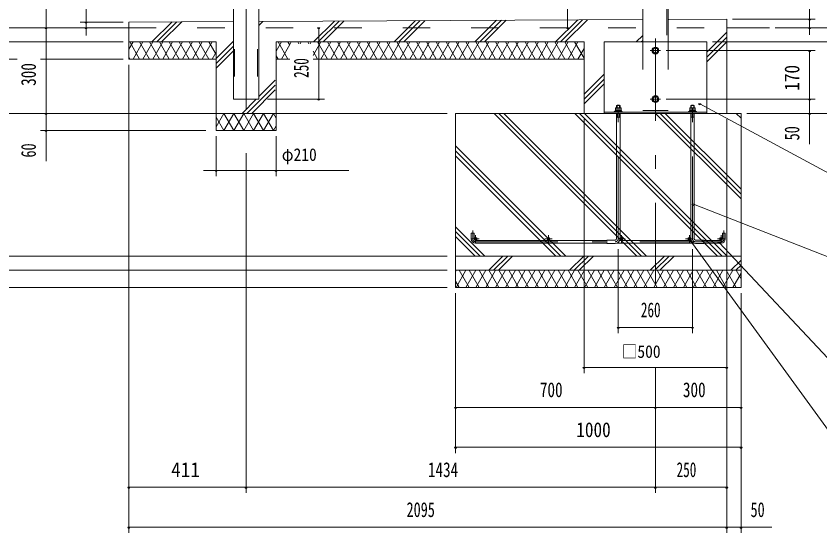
# Model space of a CAD drawing. Units: millimetres, scale not verified, with parts at other scales. Extents: x -26655 to 26659, y -10500 to 10500.
# Drawn here: x 15847 to 22889, y -3330 to 1197 of the extents above; entities that cross this region are included whole.
import ezdxf
from ezdxf.enums import TextEntityAlignment as Align

# ---------------------------------------------------------------- set-up
doc = ezdxf.new("R2010")
doc.units = ezdxf.units.MM
doc.header["$LTSCALE"] = 60
doc.linetypes.add('USER2', pattern=[10, 4, -6])
doc.linetypes.add('USER3', pattern=[24, 12, -5, 2, -5])
for name, color, linetype, lineweight in [('0-6_2-02BOLD', 7, 'Continuous', 18), ('0-7_2-12HIDDEN', 3, 'USER2', 18), ('0-8_2-22CENTER', 3, 'USER3', 18), ('0-9_2-42THIN', 4, 'Continuous', 18), ('0-A_2-52DIM', 3, 'Continuous', 18), ('0-B_2-62HATCH', 2, 'Continuous', 18)]:
    doc.layers.add(name, color=color, linetype=linetype, lineweight=lineweight)
doc.styles.add('ＭＳ ゴシック', font='')
doc.styles.get('ＭＳ ゴシック').set_extended_font_data('MS Gothic')

msp = doc.modelspace()

# ---------------------------------------------------------------- linework, layer by layer
at = {"layer": '0-6_2-02BOLD'}
for p, q in [((17751.11, 3919.93), (17751.11, 469.93)), ((17973.86, 3919.93), (17973.86, 469.93)), ((21336.1, 1574.93), (21336.1, 969.93)), ((21558.85, 1265.83), (21558.85, 969.93)), ((16834.98, 1144.93), (17751.11, 1149.3)), ((16834.98, 1144.93), (16834.98, 819.93)), ((17973.86, 1150.37), (21336.11, 1166.42)), ((16834.98, 1094.93), (16459.98, 1094.93)), ((22447.48, 1094.93), (22072.48, 1094.93)), ((20822.48, 969.93), (18124.92, 969.93)), ((18124.92, 194.93), (18124.92, 969.93)), ((20822.48, 969.93), (20822.48, 344.93)), ((20997.48, 969.93), (21897.48, 969.93)), ((20997.48, 969.93), (20997.48, 344.93)), ((21435.21, 916.18), (21459.75, 916.18)), ((21472.02, 894.93), (21459.75, 916.18)), ((21897.48, 969.93), (21897.48, 344.93)), ((21435.21, 873.68), (21459.75, 873.68)), ((21459.75, 873.68), (21472.02, 894.93)), ((17599.91, 819.93), (16834.98, 819.93)), ((18244.78, 819.93), (18124.92, 819.93)), ((20822.48, 819.93), (18448.79, 819.93)), ((17751.04, 469.93), (17973.86, 469.93)), ((21422.95, 469.93), (21435.21, 491.18)), ((21435.21, 448.68), (21422.95, 469.93)), ((21435.21, 491.18), (21459.75, 491.18)), ((21435.21, 448.68), (21459.75, 448.68)), ((20997.48, 356.18), (21897.48, 356.18)), ((21087.49, 361.93), (21087.49, 356.18)), ((21095.61, 369.43), (21095.61, 361.93)), ((21095.61, 369.43), (21149.36, 369.43)), ((21097.95, 392.17), (21101.86, 394.43)), ((21097.95, 392.17), (21097.95, 369.43)), ((21107.48, 412.67), (21112.48, 417.67)), ((21107.48, 394.43), (21107.48, 412.67)), ((21107.48, 412.67), (21137.49, 412.67)), ((21110.21, 392.17), (21110.21, 369.43)), ((21112.48, 417.67), (21132.48, 417.67)), ((21114.98, 361.93), (21122.48, 369.43)), ((21122.48, 361.93), (21129.98, 369.43)), ((21132.48, 417.67), (21137.49, 412.67)), ((21134.75, 392.17), (21134.75, 369.43)), ((21137.49, 394.43), (21137.49, 412.67)), ((21149.36, 369.43), (21149.36, 361.93)), ((21745.61, 369.43), (21745.61, 361.93)), ((21799.35, 369.43), (21745.61, 369.43)), ((21757.48, 394.43), (21757.48, 412.67)), ((21787.48, 412.67), (21757.48, 412.67)), ((21760.21, 392.17), (21760.21, 369.43)), ((21772.48, 361.93), (21764.98, 369.43)), ((21779.98, 361.93), (21772.48, 369.43)), ((21784.75, 392.17), (21784.75, 369.43)), ((21787.48, 394.43), (21787.48, 412.67)), ((21797.02, 392.17), (21797.02, 369.43)), ((21799.35, 369.43), (21799.35, 361.93)), ((21807.48, 361.93), (21807.48, 356.18)), ((17599.91, 344.93), (18124.92, 344.93)), ((19697.48, 344.93), (19697.48, -1180.07)), ((19697.48, 344.93), (22197.48, 344.93)), ((21107.48, -752.57), (21107.48, 344.93)), ((21107.48, 311.18), (21137.49, 311.18)), ((21137.49, -752.57), (21137.49, 344.93)), ((21757.48, -752.57), (21757.48, 344.93)), ((21787.48, 311.18), (21757.48, 311.18)), ((21787.48, -752.57), (21787.48, 344.93)), ((17599.91, 194.93), (18124.92, 194.93)), ((19859.98, -705.07), (19834.98, -705.07)), ((19834.98, -755.07), (19834.98, -705.07)), ((19859.98, -755.07), (19859.98, -705.07)), ((19872.48, -767.57), (21022.49, -767.57)), ((21022.49, -795.07), (21022.49, -765.07)), ((21094.98, -765.07), (21022.49, -765.07)), ((21760.22, -767.57), (21134.75, -767.57)), ((22022.48, -767.57), (21872.48, -767.57)), ((22059.98, -755.07), (22059.98, -705.07)), ((19872.48, -792.57), (21022.49, -792.57)), ((21094.98, -795.07), (21022.49, -795.07)), ((21785.62, -792.57), (21109.34, -792.57)), ((21872.48, -795.07), (21799.98, -795.07)), ((22022.48, -792.57), (21872.48, -792.57)), ((22197.48, -905.07), (19697.48, -905.07)), ((22197.48, -1030.07), (19697.48, -1030.07))]:
    msp.add_line(p, q, dxfattribs=at)
for points in [[(21558.86, 1167.48), (22072.48, 1169.93), (22072.48, 344.93)], [(17599.91, 194.93), (17599.91, 969.93), (16834.98, 969.93)], [(21435.21, 873.68), (21422.95, 894.93), (21435.21, 916.18)], [(21459.75, 448.68), (21472.02, 469.93), (21459.75, 491.18)], [(21087.49, 361.93), (21157.48, 361.93), (21157.48, 356.18)], [(21101.86, 394.43), (21143.11, 394.43), (21147.02, 392.17), (21147.02, 369.43)], [(21807.48, 361.93), (21737.48, 361.93), (21737.48, 356.18)], [(21797.02, 392.17), (21793.1, 394.43), (21751.86, 394.43), (21747.95, 392.17), (21747.95, 369.43)], [(21787.48, 412.67), (21782.48, 417.67), (21762.48, 417.67), (21757.48, 412.67)], [(22197.48, 344.93), (22197.48, -1180.07), (19697.48, -1180.07)], [(21872.48, -795.07), (21872.48, -765.07), (21799.98, -765.07)], [(22034.98, -755.07), (22034.98, -705.07), (22059.98, -705.07)]]:
    msp.add_lwpolyline(points, dxfattribs=at)
for centre, radius in [((21447.48, 894.93), 30), ((21447.48, 894.93), 20.62), ((21447.48, 469.93), 30), ((21447.48, 469.93), 20.62), ((19872.48, -755.07), 12.5), ((20511.23, -755.07), 12.5), ((21149.98, -755.07), 12.5), ((21744.98, -755.07), 12.5), ((22022.48, -755.07), 12.5)]:
    msp.add_circle(centre, radius, dxfattribs=at)
for centre, radius, start, end in [((21104.08, 384.97), 9.46, 49.5701, 90), ((21122.48, 359.98), 34.45, 69.13593, 110.86406), ((21140.89, 384.97), 9.46, 90, 130.42989), ((21754.08, 384.97), 9.46, 49.57011, 90), ((21772.48, 359.98), 34.45, 69.13594, 110.86407), ((21790.89, 384.97), 9.46, 90, 130.4299), ((19872.48, -755.07), 37.5, 180, 270), ((21094.98, -752.57), 42.5, 270, 0), ((21094.98, -752.57), 12.5, 270, 0), ((21799.98, -752.57), 42.5, 180, 270), ((21799.98, -752.57), 12.5, 180, 270), ((22022.48, -755.07), 37.5, 270, 0)]:
    msp.add_arc(centre, radius, start, end, dxfattribs=at)
at = {"layer": '0-7_2-12HIDDEN'}
for p, q in [((17761.61, 3907.43), (17761.61, 469.93)), ((17963.36, 3907.43), (17963.36, 469.93)), ((21346.61, 1574.93), (21346.61, 969.93)), ((21548.36, 1269.65), (21548.36, 969.93)), ((16834.98, 1094.93), (22072.48, 1094.93)), ((21558.86, 969.93), (21558.86, 369.93))]:
    msp.add_line(p, q, dxfattribs=at)
msp.add_lwpolyline([(21336.11, 969.93), (21336.11, 369.93), (21558.86, 369.93)], dxfattribs=at)
at = {"layer": '0-8_2-22CENTER'}
for p, q in [((21447.48, 5319.93), (21447.48, -1305.07)), ((17862.55, 1094.93), (17862.55, 4125.61)), ((17862.48, 1094.93), (17862.48, 94.93)), ((21402.48, 894.93), (21492.48, 894.93)), ((21122.48, -752.57), (21122.48, 447.67)), ((21402.48, 469.93), (21492.48, 469.93)), ((21772.48, -752.57), (21772.48, 447.67)), ((19847.48, -755.07), (19847.48, -680.07)), ((22047.48, -755.07), (22047.48, -680.07)), ((19904.98, -755.07), (19839.98, -755.07)), ((19872.48, -787.57), (19872.48, -722.57)), ((20543.73, -755.07), (20478.73, -755.07)), ((20511.23, -787.57), (20511.23, -722.57)), ((21182.48, -755.07), (21117.48, -755.07)), ((21149.98, -787.57), (21149.98, -722.57)), ((21777.48, -755.07), (21712.48, -755.07)), ((21744.98, -787.57), (21744.98, -722.57)), ((22054.98, -755.07), (21989.98, -755.07)), ((22022.48, -787.57), (22022.48, -722.57)), ((19872.48, -780.07), (22022.48, -780.07))]:
    msp.add_line(p, q, dxfattribs=at)
for centre, radius, start, end in [((19872.48, -755.07), 25, 180, 270), ((21094.98, -752.57), 27.5, 270, 0), ((21799.98, -752.57), 27.5, 180, 270), ((22022.48, -755.07), 25, 270, 0)]:
    msp.add_arc(centre, radius, start, end, dxfattribs=at)
at = {"layer": '0-9_2-42THIN'}
for p, q in [((21111.23, 394.43), (21111.23, 416.42)), ((21133.73, 394.43), (21133.73, 416.42)), ((21761.23, 394.43), (21761.23, 416.42)), ((21783.73, 394.43), (21783.73, 416.42)), ((21107.48, 304.69), (21111.23, 311.18)), ((21111.23, 311.18), (21111.23, 344.93)), ((21133.73, 311.18), (21133.73, 344.93)), ((21133.73, 311.18), (21137.49, 304.69)), ((21761.23, 311.18), (21757.48, 304.69)), ((21761.23, 311.18), (21761.23, 344.93)), ((21783.73, 311.18), (21783.73, 344.93)), ((21787.48, 304.69), (21783.73, 311.18))]:
    msp.add_line(p, q, dxfattribs=at)
at = {"layer": '0-A_2-52DIM'}
for p, q in [((16109.98, -75.07), (16109.98, 3869.93)), ((20677.48, 1919.93), (20677.48, 1094.93)), ((16459.99, 1026.31), (16459.99, 1414.93)), ((22797.48, 1032.16), (22797.48, 1439.93)), ((16784.98, 1144.93), (16409.99, 1144.93)), ((16469.99, 1144.93), (16449.99, 1144.93)), ((22122.48, 1169.93), (22847.48, 1169.93)), ((22807.48, 1169.93), (22787.48, 1169.93)), ((15009.98, 1094.93), (16459.99, 1094.93)), ((16119.98, 1094.93), (16099.98, 1094.93)), ((16469.98, 1094.93), (16449.98, 1094.93)), ((18508.79, 1094.93), (18488.79, 1094.93)), ((18498.79, 1094.93), (18498.79, 469.93)), ((20687.48, 1094.93), (20667.48, 1094.93)), ((22497.48, 1094.93), (23547.48, 1094.93)), ((22807.48, 1094.93), (22787.48, 1094.93)), ((16784.98, 969.93), (15709.98, 969.93)), ((21947.49, 969.93), (23197.48, 969.93)), ((21542.48, 894.93), (22847.48, 894.93)), ((22807.48, 894.93), (22787.48, 894.93)), ((22797.48, 74.93), (22797.48, 894.93)), ((15858.11, 819.93), (15709.98, 819.93)), ((16784.98, 819.93), (16059.98, 819.93)), ((16834.98, 769.93), (16834.98, -3330.07)), ((18048.79, 469.93), (18548.79, 469.93)), ((18508.79, 469.93), (18488.79, 469.93)), ((21542.48, 469.93), (22847.48, 469.93)), ((21845.53, 428.62), (21825.53, 428.62)), ((22807.48, 469.93), (22787.48, 469.93)), ((19622.49, 344.93), (15359.98, 344.93)), ((16119.98, 344.93), (16099.98, 344.93)), ((20822.48, 294.93), (20822.48, -1930.07)), ((22072.48, 294.93), (22072.48, -3330.07)), ((22247.48, 344.93), (23197.48, 344.93)), ((22807.48, 344.93), (22787.48, 344.93)), ((17509.06, 194.93), (16059.98, 194.93)), ((16119.98, 194.93), (16099.98, 194.93)), ((17599.91, 144.93), (17599.91, -205.07)), ((18124.91, 144.93), (18124.91, -205.07)), ((17862.48, -4.6), (17862.48, -2980.07)), ((17488.86, -155.07), (18762.41, -155.07)), ((17609.91, -155.07), (17589.91, -155.07)), ((18134.91, -155.07), (18114.91, -155.07)), ((21790.18, -451.73), (21770.18, -451.73)), ((21780.18, -451.73), (23197.48, -1005.07)), ((21758.61, -761.97), (21738.61, -761.97)), ((22014.76, -786.39), (21994.76, -786.39)), ((22004.76, -786.39), (23197.48, -2055.07)), ((19622.49, -905.07), (15709.98, -905.07)), ((21122.48, -845.07), (21122.48, -1580.07)), ((21772.48, -845.07), (21772.48, -1580.07)), ((19622.49, -1030.07), (15709.98, -1030.07)), ((19622.49, -1180.07), (15009.98, -1180.07)), ((19697.48, -1230.07), (19697.48, -2630.07)), ((22197.48, -1230.07), (22197.48, -3330.07)), ((21132.48, -1530.07), (21112.48, -1530.07)), ((21772.48, -1530.07), (21122.48, -1530.07)), ((21782.48, -1530.07), (21762.48, -1530.07)), ((20832.48, -1880.07), (20812.48, -1880.07)), ((22072.48, -1880.07), (20822.48, -1880.07)), ((21447.48, -1880.07), (21447.48, -2980.07)), ((22082.48, -1880.07), (22062.48, -1880.07)), ((19707.48, -2230.07), (19687.48, -2230.07)), ((22197.48, -2230.07), (19697.48, -2230.07)), ((21457.48, -2230.07), (21437.48, -2230.07)), ((22207.48, -2230.07), (22187.48, -2230.07)), ((19707.48, -2580.07), (19687.48, -2580.07)), ((22197.48, -2580.07), (19697.48, -2580.07)), ((22207.48, -2580.07), (22187.48, -2580.07)), ((16844.98, -2930.07), (16824.98, -2930.07)), ((22072.48, -2930.07), (16834.98, -2930.07)), ((17872.48, -2930.07), (17852.48, -2930.07)), ((21457.48, -2930.07), (21437.48, -2930.07)), ((22082.48, -2930.07), (22062.48, -2930.07)), ((16844.98, -3280.07), (16824.98, -3280.07)), ((16834.98, -3280.07), (22467.48, -3280.07)), ((22082.48, -3280.07), (22062.48, -3280.07)), ((22207.48, -3280.07), (22187.48, -3280.07))]:
    msp.add_line(p, q, dxfattribs=at)
for points in [[(21835.53, 428.62), (23197.48, -305.07), (25197.48, -305.07)], [(21748.61, -761.97), (23197.48, -2755.07), (24747.48, -2755.07)]]:
    msp.add_lwpolyline(points, dxfattribs=at)
for centre in [(16459.99, 1144.93), (22797.48, 1169.93), (16109.98, 1094.93), (16459.98, 1094.93), (18498.79, 1094.93), (20677.48, 1094.93), (22797.48, 1094.93), (22797.48, 894.93), (18498.79, 469.93), (21835.53, 428.62), (22797.48, 469.93), (16109.98, 344.93), (22797.48, 344.93), (16109.98, 194.93), (17599.91, -155.07), (18124.91, -155.07), (21780.18, -451.73), (21748.61, -761.97), (22004.76, -786.39), (21122.48, -1530.07), (21772.48, -1530.07), (20822.48, -1880.07), (22072.48, -1880.07), (19697.48, -2230.07), (21447.48, -2230.07), (22197.48, -2230.07), (19697.48, -2580.07), (22197.48, -2580.07), (16834.98, -2930.07), (17862.48, -2930.07), (21447.48, -2930.07), (22072.48, -2930.07), (16834.98, -3280.07), (22072.48, -3280.07), (22197.48, -3280.07)]:
    msp.add_arc(centre, 10, 180, 0, dxfattribs=at)
at = {"layer": '0-B_2-62HATCH'}
for p, q in [((17037.42, 969.93), (17214.22, 1146.74)), ((17079.84, 969.93), (17256.86, 1146.94)), ((17122.27, 969.93), (17299.49, 1147.15)), ((17973.86, 1114.41), (18009.98, 1150.54)), ((18451.63, 969.93), (18635.22, 1153.52)), ((18494.05, 969.93), (18677.85, 1153.73)), ((18536.48, 969.93), (18720.48, 1153.93)), ((19158.74, 969.93), (19345.72, 1156.91)), ((19201.16, 969.93), (19388.35, 1157.12)), ((19243.59, 969.93), (19430.98, 1157.32)), ((19865.84, 969.93), (20056.22, 1160.31)), ((19908.27, 969.93), (20098.85, 1160.51)), ((19950.7, 969.93), (20141.48, 1160.71)), ((20572.95, 969.93), (20766.72, 1163.7)), ((20615.37, 969.93), (20809.35, 1163.9)), ((20657.8, 969.93), (20851.98, 1164.1)), ((21558.86, 1163.88), (21562.47, 1167.5)), ((21280.06, 969.93), (21336.11, 1025.98)), ((21897.48, 880.25), (22072.48, 1055.25)), ((21897.48, 837.83), (22072.48, 1012.82)), ((16834.98, 905.85), (16871.98, 969.93)), ((16929.72, 819.93), (16843.11, 969.93)), ((16871.98, 819.93), (16958.58, 969.93)), ((17016.32, 819.93), (16929.72, 969.93)), ((16958.58, 819.93), (17045.18, 969.93)), ((17102.92, 819.93), (17016.32, 969.93)), ((17045.18, 819.93), (17131.79, 969.93)), ((17189.52, 819.93), (17102.92, 969.93)), ((17131.79, 819.93), (17218.39, 969.93)), ((17276.13, 819.93), (17189.53, 969.93)), ((17218.39, 819.93), (17304.99, 969.93)), ((17362.73, 819.93), (17276.13, 969.93)), ((17304.99, 819.93), (17391.59, 969.93)), ((17449.33, 819.93), (17362.73, 969.93)), ((17391.59, 819.93), (17478.2, 969.93)), ((17535.93, 819.93), (17449.33, 969.93)), ((17478.2, 819.93), (17564.8, 969.93)), ((17599.91, 859.11), (17535.93, 969.93)), ((17599.91, 825.32), (17751.11, 976.52)), ((17599.91, 782.9), (17751.11, 934.09)), ((18124.92, 890.08), (18171.02, 969.93)), ((18228.75, 819.93), (18142.15, 969.93)), ((18171.02, 819.93), (18244.78, 947.7)), ((18244.78, 942.16), (18228.75, 969.93)), ((18249, 954.99), (18257.62, 969.93)), ((18323.98, 954.99), (18315.36, 969.93)), ((18335.6, 954.99), (18344.22, 969.93)), ((18410.58, 954.99), (18401.96, 969.93)), ((18422.2, 954.99), (18430.82, 969.93)), ((18448.79, 851.04), (18517.43, 969.93)), ((18575.16, 819.93), (18488.56, 969.93)), ((18517.43, 819.93), (18604.03, 969.93)), ((18661.77, 819.93), (18575.17, 969.93)), ((18604.03, 819.93), (18690.63, 969.93)), ((18748.37, 819.93), (18661.77, 969.93)), ((18690.63, 819.93), (18777.24, 969.93)), ((18834.97, 819.93), (18748.37, 969.93)), ((18777.24, 819.93), (18863.84, 969.93)), ((18921.57, 819.93), (18834.97, 969.93)), ((18863.84, 819.93), (18950.44, 969.93)), ((19008.18, 819.93), (18921.57, 969.93)), ((18950.44, 819.93), (19037.04, 969.93)), ((19094.78, 819.93), (19008.18, 969.93)), ((19037.04, 819.93), (19123.65, 969.93)), ((19181.38, 819.93), (19094.78, 969.93)), ((19123.65, 819.93), (19210.25, 969.93)), ((19267.98, 819.93), (19181.38, 969.93)), ((19210.25, 819.93), (19296.85, 969.93)), ((19354.59, 819.93), (19267.99, 969.93)), ((19296.85, 819.93), (19383.45, 969.93)), ((19441.19, 819.93), (19354.59, 969.93)), ((19383.45, 819.93), (19470.06, 969.93)), ((19527.79, 819.93), (19441.19, 969.93)), ((19470.06, 819.93), (19556.66, 969.93)), ((19614.4, 819.93), (19527.79, 969.93)), ((19556.66, 819.93), (19643.26, 969.93)), ((19701, 819.93), (19614.4, 969.93)), ((19643.26, 819.93), (19729.87, 969.93)), ((19787.6, 819.93), (19701, 969.93)), ((19729.87, 819.93), (19816.46, 969.93)), ((19874.2, 819.93), (19787.6, 969.93)), ((19816.47, 819.93), (19903.07, 969.93)), ((19960.81, 819.93), (19874.21, 969.93)), ((19903.07, 819.93), (19989.67, 969.93)), ((20047.41, 819.93), (19960.81, 969.93)), ((19989.67, 819.93), (20076.27, 969.93)), ((20134.01, 819.93), (20047.41, 969.93)), ((20076.27, 819.93), (20162.88, 969.93)), ((20220.61, 819.93), (20134.01, 969.93)), ((20162.88, 819.93), (20249.48, 969.93)), ((20307.21, 819.93), (20220.62, 969.93)), ((20249.48, 819.93), (20336.08, 969.93)), ((20393.82, 819.93), (20307.21, 969.93)), ((20336.09, 819.93), (20422.68, 969.93)), ((20480.42, 819.93), (20393.82, 969.93)), ((20422.69, 819.93), (20509.29, 969.93)), ((20567.02, 819.93), (20480.42, 969.93)), ((20509.29, 819.93), (20595.89, 969.93)), ((20653.63, 819.93), (20567.02, 969.93)), ((20595.89, 819.93), (20682.49, 969.93)), ((20740.23, 819.93), (20653.63, 969.93)), ((20682.49, 819.93), (20769.09, 969.93)), ((20822.48, 827.47), (20740.23, 969.93)), ((21322.48, 969.93), (21336.11, 983.56)), ((21897.48, 795.4), (22072.48, 970.4)), ((17564.8, 819.93), (17599.91, 880.75)), ((17599.91, 740.47), (17751.11, 891.66)), ((18142.15, 819.93), (18124.92, 849.79)), ((18488.56, 819.93), (18448.79, 888.82)), ((20769.09, 819.93), (20822.48, 912.4)), ((16843.11, 819.93), (16834.98, 834.01)), ((17973.79, 492.16), (18117.02, 635.39)), ((20822.48, 512.36), (20997.48, 687.36)), ((20822.48, 469.93), (20997.48, 644.93)), ((17868.99, 344.93), (18117.02, 592.96)), ((20822.48, 427.5), (20997.48, 602.5)), ((17911.41, 344.93), (18117.02, 550.54)), ((17826.56, 344.93), (17951.56, 469.93)), ((17667.99, 344.93), (17599.91, 227.02)), ((17599.91, 312.84), (17667.99, 194.93)), ((17754.59, 344.93), (17667.99, 194.93)), ((17667.99, 344.93), (17754.59, 194.93)), ((17754.59, 344.93), (17841.19, 194.93)), ((17841.19, 344.93), (17754.59, 194.93)), ((17841.19, 344.93), (17927.8, 194.93)), ((17927.8, 344.93), (17841.19, 194.93)), ((18014.4, 344.93), (17927.8, 194.93)), ((17927.8, 344.93), (18014.4, 194.93)), ((18014.4, 344.93), (18101, 194.93)), ((18101, 344.93), (18014.4, 194.93)), ((18101, 344.93), (18124.92, 303.5)), ((20033.73, 344.93), (21283.74, -905.07)), ((20076.16, 344.93), (21326.16, -905.07)), ((20118.59, 344.93), (21368.59, -905.07)), ((20740.85, 344.93), (21990.84, -905.07)), ((20783.27, 344.93), (22033.27, -905.07)), ((20825.69, 344.93), (22075.7, -905.07)), ((21447.95, 344.93), (22197.48, -404.6)), ((21490.38, 344.93), (22197.48, -362.17)), ((21532.8, 344.93), (22197.48, -319.75)), ((22069.27, 344.93), (22072.48, 348.14)), ((22155.06, 344.93), (22197.48, 302.51)), ((18124.92, 236.35), (18101, 194.93)), ((19697.48, 58.93), (20661.48, -905.07)), ((19697.48, 16.5), (20619.06, -905.07)), ((19697.48, -25.92), (20576.63, -905.07)), ((19697.48, -648.18), (19954.38, -905.07)), ((19697.48, -690.6), (19911.95, -905.07)), ((19697.48, -733.03), (19869.52, -905.07)), ((19987.16, -1030.07), (20112.16, -905.07)), ((20029.59, -1030.07), (20154.59, -905.07)), ((20072.02, -1030.07), (20197.01, -905.07)), ((20694.27, -1030.07), (20819.27, -905.07)), ((20736.69, -1030.07), (20861.7, -905.07)), ((20779.12, -1030.07), (20904.12, -905.07)), ((21401.38, -1030.07), (21526.38, -905.07)), ((21443.8, -1030.07), (21568.8, -905.07)), ((21486.23, -1030.07), (21611.23, -905.07)), ((22108.48, -1030.07), (22197.48, -941.07)), ((22150.91, -1030.07), (22197.48, -983.5)), ((19697.48, -1036.15), (19701, -1030.07)), ((19700.99, -1180.07), (19787.6, -1030.07)), ((19816.47, -1180.07), (19729.87, -1030.07)), ((19787.6, -1180.07), (19874.2, -1030.07)), ((19903.07, -1180.07), (19816.47, -1030.07)), ((19874.2, -1180.07), (19960.81, -1030.07)), ((19989.67, -1180.07), (19903.07, -1030.07)), ((19960.81, -1180.07), (20047.41, -1030.07)), ((20076.27, -1180.07), (19989.67, -1030.07)), ((20047.41, -1180.07), (20134.01, -1030.07)), ((20162.88, -1180.07), (20076.27, -1030.07)), ((20134.01, -1180.07), (20220.61, -1030.07)), ((20249.48, -1180.07), (20162.88, -1030.07)), ((20220.61, -1180.07), (20307.21, -1030.07)), ((20336.09, -1180.07), (20249.48, -1030.07)), ((20307.21, -1180.07), (20393.82, -1030.07)), ((20422.68, -1180.07), (20336.08, -1030.07)), ((20393.82, -1180.07), (20480.42, -1030.07)), ((20509.29, -1180.07), (20422.68, -1030.07)), ((20480.42, -1180.07), (20567.02, -1030.07)), ((20595.89, -1180.07), (20509.29, -1030.07)), ((20567.02, -1180.07), (20653.62, -1030.07)), ((20682.49, -1180.07), (20595.89, -1030.07)), ((20653.62, -1180.07), (20740.23, -1030.07)), ((20769.1, -1180.07), (20682.49, -1030.07)), ((20740.23, -1180.07), (20826.83, -1030.07)), ((20855.7, -1180.07), (20769.1, -1030.07)), ((20826.83, -1180.07), (20913.43, -1030.07)), ((20942.3, -1180.07), (20855.7, -1030.07)), ((20913.43, -1180.07), (21000.04, -1030.07)), ((21028.9, -1180.07), (20942.3, -1030.07)), ((21000.04, -1180.07), (21086.64, -1030.07)), ((21115.51, -1180.07), (21028.9, -1030.07)), ((21086.64, -1180.07), (21173.24, -1030.07)), ((21202.11, -1180.07), (21115.51, -1030.07)), ((21173.24, -1180.07), (21259.84, -1030.07)), ((21288.71, -1180.07), (21202.11, -1030.07)), ((21259.84, -1180.07), (21346.45, -1030.07)), ((21375.31, -1180.07), (21288.71, -1030.07)), ((21346.45, -1180.07), (21433.05, -1030.07)), ((21461.92, -1180.07), (21375.31, -1030.07)), ((21433.05, -1180.07), (21519.65, -1030.07)), ((21548.52, -1180.07), (21461.91, -1030.07)), ((21519.65, -1180.07), (21606.25, -1030.07)), ((21635.12, -1180.07), (21548.52, -1030.07)), ((21606.25, -1180.07), (21692.85, -1030.07)), ((21721.73, -1180.07), (21635.12, -1030.07)), ((21692.85, -1180.07), (21779.46, -1030.07)), ((21808.33, -1180.07), (21721.73, -1030.07)), ((21779.46, -1180.07), (21866.06, -1030.07)), ((21894.93, -1180.07), (21808.33, -1030.07)), ((21866.06, -1180.07), (21952.66, -1030.07)), ((21981.53, -1180.07), (21894.93, -1030.07)), ((21952.66, -1180.07), (22039.27, -1030.07)), ((22068.13, -1180.07), (21981.53, -1030.07)), ((22039.27, -1180.07), (22125.87, -1030.07)), ((22154.74, -1180.07), (22068.13, -1030.07)), ((22125.87, -1180.07), (22197.48, -1056.03)), ((22197.48, -1104.11), (22154.74, -1030.07)), ((22193.34, -1030.07), (22197.48, -1025.92)), ((19729.87, -1180.07), (19697.48, -1123.99))]:
    msp.add_line(p, q, dxfattribs=at)

# ---------------------------------------------------------------- texts
at = {"layer": '0-A_2-52DIM', "color": 7, "style": 'ＭＳ ゴシック'}
for s, width, p in [('300', 0.75, (16059.98, 585.83)), ('250', 0.65, (18448.79, 655.6)), ('170', 0.85, (22747.48, 542.94)), ('50', 0.7, (22747.48, 108.21)), ('60', 0.7, (16059.98, -42.19))]:
    msp.add_text(s, height=130.2, rotation=90, dxfattribs=dict(at, width=width)).set_placement(p, align=Align.BOTTOM_LEFT)
for s, height, width, p in [('φ210', 110.7, 0.9, (18174.91, -105.07)), ('260', 130.2, 0.65, (21320.21, -1480.07)), ('□500', 110.7, 0.9, (21153.73, -1830.07)), ('700', 130.2, 0.75, (20435.48, -2180.07)), ('300', 130.2, 0.75, (21688.38, -2180.07)), ('1000', 130.2, 0.85, (20754.68, -2530.07)), ('411', 130.2, 0.95, (17205.51, -2880.07)), ('1434', 130.2, 0.75, (19454.47, -2880.07)), ('250', 130.2, 0.65, (21633.15, -2880.07)), ('2095', 130.2, 0.7, (19267.73, -3230.07)), ('50', 130.2, 0.7, (22280.77, -3230.07))]:
    msp.add_text(s, height=height, dxfattribs=dict(at, width=width)).set_placement(p, align=Align.BOTTOM_LEFT)

doc.saveas('drawing.dxf')
